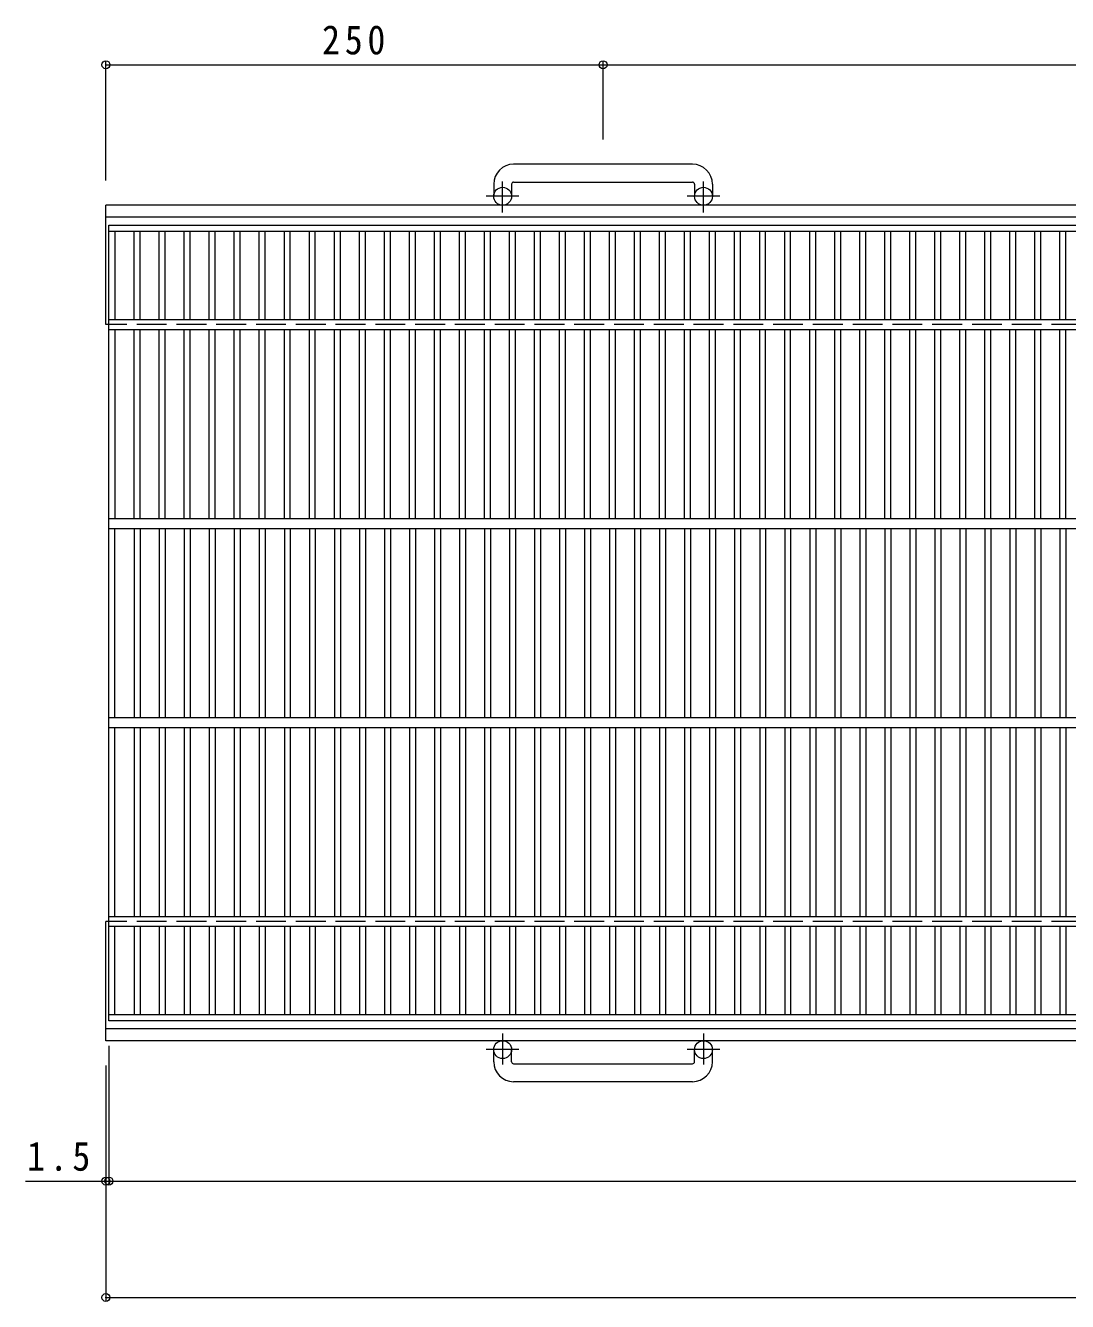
# Model space of a CAD drawing. Units: millimetres, scale not verified. Extents: x -871 to 867, y -687 to 622.
# Drawn here: x -871 to -347, y -146 to 496 of the extents above; entities that cross this region are included whole.
import ezdxf

# ---------------------------------------------------------------- set-up
doc = ezdxf.new("R2010")
doc.units = ezdxf.units.MM
doc.header["$LTSCALE"] = 5
doc.header["$PDMODE"] = 32
doc.header["$PDSIZE"] = 4
doc.linetypes.add('CHAIN1', pattern=[8, 5, -1, 1, -1])
doc.linetypes.add('DASHED3', pattern=[4, 3, -1])
for name, color, linetype, lineweight in [('A-1_ピット', 2, 'Continuous', 9), ('A-2_蓋', 3, 'Continuous', 9), ('A-4_寸法', 7, 'Continuous', 9)]:
    doc.layers.add(name, color=color, linetype=linetype, lineweight=lineweight)
doc.styles.add('ＭＳ ゴシック', font='')
doc.styles.get('ＭＳ ゴシック').set_extended_font_data('MS Gothic')

msp = doc.modelspace()

# ---------------------------------------------------------------- linework, layer by layer
at = {"layer": 'A-1_ピット'}
for p, q in [((-535.27, 425.849), (-625.27, 425.849)), ((-635.27, 415.849), (-635.27, 409.749)), ((-626.27, 415.849), (-626.27, 409.749)), ((-625.27, 416.849), (-535.27, 416.849)), ((-534.27, 415.849), (-534.27, 409.749)), ((-525.27, 415.849), (-525.27, 409.749)), ((-830.27, 345.249), (-830.27, 405.249)), ((320.27, 405.249), (-830.27, 405.249)), ((320.27, 399.249), (-830.27, 399.249)), ((-830.27, -14.751), (-830.27, 45.248)), ((320.27, -8.751), (-830.27, -8.751)), ((320.27, -14.751), (-830.27, -14.751)), ((-635.27, -25.352), (-635.27, -19.252)), ((-626.27, -25.352), (-626.27, -19.252)), ((-534.27, -25.352), (-534.27, -19.252)), ((-525.27, -25.352), (-525.27, -19.252)), ((-625.27, -26.352), (-535.27, -26.352)), ((-535.27, -35.352), (-625.27, -35.352))]:
    msp.add_line(p, q, dxfattribs=at)
at = {"layer": 'A-1_ピット', "linetype": 'CHAIN1'}
for p, q in [((-630.77, 401.642), (-630.77, 417.239)), ((-529.77, 401.642), (-529.77, 417.239)), ((-622.607, 409.749), (-639.014, 409.749)), ((-521.607, 409.749), (-538.014, 409.749)), ((-630.77, -11.144), (-630.77, -26.741)), ((-529.77, -11.144), (-529.77, -26.741)), ((-622.607, -19.252), (-639.014, -19.252)), ((-521.607, -19.252), (-538.014, -19.252))]:
    msp.add_line(p, q, dxfattribs=at)
at = {"layer": 'A-1_ピット', "linetype": 'DASHED3'}
for p, q in [((320.27, 345.249), (-830.27, 345.249)), ((320.27, 45.248), (-830.27, 45.248))]:
    msp.add_line(p, q, dxfattribs=at)
at = {"layer": 'A-1_ピット'}
for centre in [(-630.77, 409.749), (-529.77, 409.749), (-630.77, -19.252), (-529.77, -19.252)]:
    msp.add_circle(centre, 4.5, dxfattribs=at)
for centre, radius, start, end in [((-625.27, 415.849), 10, 90, 180), ((-535.27, 415.849), 10, 0, 90), ((-625.27, 415.849), 1, 90, 180), ((-535.27, 415.849), 1, 0, 90), ((-625.27, -25.352), 10, 180, 270), ((-625.27, -25.352), 1, 180, 270), ((-535.27, -25.352), 10, 270, 0), ((-535.27, -25.352), 1, 270, 0)]:
    msp.add_arc(centre, radius, start, end, dxfattribs=at)
at = {"layer": 'A-2_蓋'}
for p, q in [((-828.77, 395.249), (168.23, 395.249)), ((-828.77, -4.751), (-828.77, 395.249)), ((-828.77, 392.25), (168.23, 392.25)), ((-825.77, 392.249), (-825.77, 347.748)), ((-816.01, 347.748), (-816.01, 392.249)), ((-813.01, 347.748), (-813.01, 392.249)), ((-803.43, 347.748), (-803.43, 392.249)), ((-800.43, 347.748), (-800.43, 392.249)), ((-790.85, 347.748), (-790.85, 392.249)), ((-787.85, 347.748), (-787.85, 392.249)), ((-778.27, 347.748), (-778.27, 392.249)), ((-775.27, 347.748), (-775.27, 392.249)), ((-765.69, 347.748), (-765.69, 392.249)), ((-762.69, 347.748), (-762.69, 392.249)), ((-753.11, 347.748), (-753.11, 392.249)), ((-750.11, 347.748), (-750.11, 392.249)), ((-740.53, 347.748), (-740.53, 392.249)), ((-737.53, 347.748), (-737.53, 392.249)), ((-727.95, 347.748), (-727.95, 392.249)), ((-724.95, 347.748), (-724.95, 392.249)), ((-715.37, 347.748), (-715.37, 392.249)), ((-712.37, 347.748), (-712.37, 392.249)), ((-702.79, 347.748), (-702.79, 392.249)), ((-699.79, 347.748), (-699.79, 392.249)), ((-690.21, 347.748), (-690.21, 392.249)), ((-687.21, 347.748), (-687.21, 392.249)), ((-677.63, 347.748), (-677.63, 392.249)), ((-674.629, 347.748), (-674.629, 392.249)), ((-665.05, 347.748), (-665.05, 392.249)), ((-662.049, 347.748), (-662.049, 392.249)), ((-652.47, 347.748), (-652.47, 392.249)), ((-649.47, 347.748), (-649.47, 392.249)), ((-639.89, 347.748), (-639.89, 392.249)), ((-636.89, 347.748), (-636.89, 392.249)), ((-627.31, 347.748), (-627.31, 392.249)), ((-624.31, 347.748), (-624.31, 392.249)), ((-614.73, 347.748), (-614.73, 392.249)), ((-611.73, 347.748), (-611.73, 392.249)), ((-602.15, 347.748), (-602.15, 392.249)), ((-599.15, 347.748), (-599.15, 392.249)), ((-589.57, 347.748), (-589.57, 392.249)), ((-586.57, 347.748), (-586.57, 392.249)), ((-576.989, 347.748), (-576.989, 392.249)), ((-573.99, 347.748), (-573.99, 392.249)), ((-564.41, 347.748), (-564.41, 392.249)), ((-561.41, 347.748), (-561.41, 392.249)), ((-551.83, 347.748), (-551.83, 392.249)), ((-548.83, 347.748), (-548.83, 392.249)), ((-539.25, 347.748), (-539.25, 392.249)), ((-536.249, 347.748), (-536.249, 392.249)), ((-526.67, 347.748), (-526.67, 392.249)), ((-523.67, 347.748), (-523.67, 392.249)), ((-514.09, 347.748), (-514.09, 392.249)), ((-511.09, 347.748), (-511.09, 392.249)), ((-501.51, 347.748), (-501.51, 392.249)), ((-498.51, 347.748), (-498.51, 392.249)), ((-488.93, 347.748), (-488.93, 392.249)), ((-485.93, 347.748), (-485.93, 392.249)), ((-476.35, 347.748), (-476.35, 392.249)), ((-473.35, 347.748), (-473.35, 392.249)), ((-463.77, 347.748), (-463.77, 392.249)), ((-460.769, 347.748), (-460.769, 392.249)), ((-451.19, 347.748), (-451.19, 392.249)), ((-448.189, 347.748), (-448.189, 392.249)), ((-438.609, 347.748), (-438.609, 392.249)), ((-435.609, 347.748), (-435.609, 392.249)), ((-426.029, 347.748), (-426.029, 392.249)), ((-423.029, 347.748), (-423.029, 392.249)), ((-413.449, 347.748), (-413.449, 392.249)), ((-410.449, 347.748), (-410.449, 392.249)), ((-400.87, 347.748), (-400.87, 392.249)), ((-397.87, 347.748), (-397.87, 392.249)), ((-388.289, 347.748), (-388.289, 392.249)), ((-385.29, 347.748), (-385.29, 392.249)), ((-375.709, 347.748), (-375.709, 392.249)), ((-372.71, 347.748), (-372.71, 392.249)), ((-363.129, 347.748), (-363.129, 392.249)), ((-360.13, 347.748), (-360.13, 392.249)), ((-350.549, 347.748), (-350.549, 392.249)), ((-347.549, 347.748), (-347.549, 392.249)), ((-828.77, 347.748), (168.23, 347.748)), ((-828.77, 342.749), (168.23, 342.749)), ((-825.77, 342.749), (-825.77, 247.749)), ((-816.01, 247.749), (-816.01, 342.749)), ((-813.01, 247.749), (-813.01, 342.749)), ((-803.43, 247.749), (-803.43, 342.749)), ((-800.43, 247.749), (-800.43, 342.749)), ((-790.85, 247.749), (-790.85, 342.749)), ((-787.85, 247.749), (-787.85, 342.749)), ((-778.27, 247.749), (-778.27, 342.749)), ((-775.27, 247.749), (-775.27, 342.749)), ((-765.69, 247.749), (-765.69, 342.749)), ((-762.69, 247.749), (-762.69, 342.749)), ((-753.11, 247.749), (-753.11, 342.749)), ((-750.11, 247.749), (-750.11, 342.749)), ((-740.53, 247.749), (-740.53, 342.749)), ((-737.53, 247.749), (-737.53, 342.749)), ((-727.95, 247.749), (-727.95, 342.749)), ((-724.95, 247.749), (-724.95, 342.749)), ((-715.37, 247.749), (-715.37, 342.749)), ((-712.37, 247.749), (-712.37, 342.749)), ((-702.79, 247.749), (-702.79, 342.749)), ((-699.79, 247.749), (-699.79, 342.749)), ((-690.21, 247.749), (-690.21, 342.749)), ((-687.21, 247.749), (-687.21, 342.749)), ((-677.63, 247.749), (-677.63, 342.749)), ((-674.629, 247.749), (-674.629, 342.749)), ((-665.05, 247.749), (-665.05, 342.749)), ((-662.049, 247.749), (-662.049, 342.749)), ((-652.47, 247.749), (-652.47, 342.749)), ((-649.47, 247.749), (-649.47, 342.749)), ((-639.89, 247.749), (-639.89, 342.749)), ((-636.89, 247.749), (-636.89, 342.749)), ((-627.31, 247.749), (-627.31, 342.749)), ((-624.31, 247.749), (-624.31, 342.749)), ((-614.73, 247.749), (-614.73, 342.749)), ((-611.73, 247.749), (-611.73, 342.749)), ((-602.15, 247.749), (-602.15, 342.749)), ((-599.15, 247.749), (-599.15, 342.749)), ((-589.57, 247.749), (-589.57, 342.749)), ((-586.57, 247.749), (-586.57, 342.749)), ((-576.989, 247.749), (-576.989, 342.749)), ((-573.99, 247.749), (-573.99, 342.749)), ((-564.41, 247.749), (-564.41, 342.749)), ((-561.41, 247.749), (-561.41, 342.749)), ((-551.83, 247.749), (-551.83, 342.749)), ((-548.83, 247.749), (-548.83, 342.749)), ((-539.25, 247.749), (-539.25, 342.749)), ((-536.249, 247.749), (-536.249, 342.749)), ((-526.67, 247.749), (-526.67, 342.749)), ((-523.67, 247.749), (-523.67, 342.749)), ((-514.09, 247.749), (-514.09, 342.749)), ((-511.09, 247.749), (-511.09, 342.749)), ((-501.51, 247.749), (-501.51, 342.749)), ((-498.51, 247.749), (-498.51, 342.749)), ((-488.93, 247.749), (-488.93, 342.749)), ((-485.93, 247.749), (-485.93, 342.749)), ((-476.35, 247.749), (-476.35, 342.749)), ((-473.35, 247.749), (-473.35, 342.749)), ((-463.77, 247.749), (-463.77, 342.749)), ((-460.769, 247.749), (-460.769, 342.749)), ((-451.19, 247.749), (-451.19, 342.749)), ((-448.189, 247.749), (-448.189, 342.749)), ((-438.609, 247.749), (-438.609, 342.749)), ((-435.609, 247.749), (-435.609, 342.749)), ((-426.029, 247.749), (-426.029, 342.749)), ((-423.029, 247.749), (-423.029, 342.749)), ((-413.449, 247.749), (-413.449, 342.749)), ((-410.449, 247.749), (-410.449, 342.749)), ((-400.87, 247.749), (-400.87, 342.749)), ((-397.87, 247.749), (-397.87, 342.749)), ((-388.289, 247.749), (-388.289, 342.749)), ((-385.29, 247.749), (-385.29, 342.749)), ((-375.709, 247.749), (-375.709, 342.749)), ((-372.71, 247.749), (-372.71, 342.749)), ((-363.129, 247.749), (-363.129, 342.749)), ((-360.13, 247.749), (-360.13, 342.749)), ((-350.549, 247.749), (-350.549, 342.749)), ((-347.549, 247.749), (-347.549, 342.749)), ((-828.77, 247.749), (168.23, 247.749)), ((-828.77, 242.749), (168.23, 242.749)), ((-825.77, 147.749), (-825.77, 242.749)), ((-816.01, 242.749), (-816.01, 147.749)), ((-813.01, 242.749), (-813.01, 147.749)), ((-803.43, 242.749), (-803.43, 147.749)), ((-800.43, 242.749), (-800.43, 147.749)), ((-790.85, 242.749), (-790.85, 147.749)), ((-787.85, 242.749), (-787.85, 147.749)), ((-778.27, 242.749), (-778.27, 147.749)), ((-775.27, 242.749), (-775.27, 147.749)), ((-765.69, 242.749), (-765.69, 147.749)), ((-762.69, 242.749), (-762.69, 147.749)), ((-753.11, 242.749), (-753.11, 147.749)), ((-750.11, 242.749), (-750.11, 147.749)), ((-740.53, 242.749), (-740.53, 147.749)), ((-737.53, 242.749), (-737.53, 147.749)), ((-727.95, 242.749), (-727.95, 147.749)), ((-724.95, 242.749), (-724.95, 147.749)), ((-715.37, 242.749), (-715.37, 147.749)), ((-712.37, 242.749), (-712.37, 147.749)), ((-702.79, 242.749), (-702.79, 147.749)), ((-699.79, 242.749), (-699.79, 147.749)), ((-690.21, 242.749), (-690.21, 147.749)), ((-687.21, 242.749), (-687.21, 147.749)), ((-677.63, 242.749), (-677.63, 147.749)), ((-674.629, 242.749), (-674.629, 147.749)), ((-665.05, 242.749), (-665.05, 147.749)), ((-662.049, 242.749), (-662.049, 147.749)), ((-652.47, 242.749), (-652.47, 147.749)), ((-649.47, 242.749), (-649.47, 147.749)), ((-639.89, 242.749), (-639.89, 147.749)), ((-636.89, 242.749), (-636.89, 147.749)), ((-627.31, 242.749), (-627.31, 147.749)), ((-624.31, 242.749), (-624.31, 147.749)), ((-614.73, 242.749), (-614.73, 147.749)), ((-611.73, 242.749), (-611.73, 147.749)), ((-602.15, 242.749), (-602.15, 147.749)), ((-599.15, 242.749), (-599.15, 147.749)), ((-589.57, 242.749), (-589.57, 147.749)), ((-586.57, 242.749), (-586.57, 147.749)), ((-576.989, 242.749), (-576.989, 147.749)), ((-573.99, 242.749), (-573.99, 147.749)), ((-564.41, 242.749), (-564.41, 147.749)), ((-561.41, 242.749), (-561.41, 147.749)), ((-551.83, 242.749), (-551.83, 147.749)), ((-548.83, 242.749), (-548.83, 147.749)), ((-539.25, 242.749), (-539.25, 147.749)), ((-536.249, 242.749), (-536.249, 147.749)), ((-526.67, 242.749), (-526.67, 147.749)), ((-523.67, 242.749), (-523.67, 147.749)), ((-514.09, 242.749), (-514.09, 147.749)), ((-511.09, 242.749), (-511.09, 147.749)), ((-501.51, 242.749), (-501.51, 147.749)), ((-498.51, 242.749), (-498.51, 147.749)), ((-488.93, 242.749), (-488.93, 147.749)), ((-485.93, 242.749), (-485.93, 147.749)), ((-476.35, 242.749), (-476.35, 147.749)), ((-473.35, 242.749), (-473.35, 147.749)), ((-463.77, 242.749), (-463.77, 147.749)), ((-460.769, 242.749), (-460.769, 147.749)), ((-451.19, 242.749), (-451.19, 147.749)), ((-448.189, 242.749), (-448.189, 147.749)), ((-438.609, 242.749), (-438.609, 147.749)), ((-435.609, 242.749), (-435.609, 147.749)), ((-426.029, 242.749), (-426.029, 147.749)), ((-423.029, 242.749), (-423.029, 147.749)), ((-413.449, 242.749), (-413.449, 147.749)), ((-410.449, 242.749), (-410.449, 147.749)), ((-400.87, 242.749), (-400.87, 147.749)), ((-397.87, 242.749), (-397.87, 147.749)), ((-388.289, 242.749), (-388.289, 147.749)), ((-385.29, 242.749), (-385.29, 147.749)), ((-375.709, 242.749), (-375.709, 147.749)), ((-372.71, 242.749), (-372.71, 147.749)), ((-363.129, 242.749), (-363.129, 147.749)), ((-360.13, 242.749), (-360.13, 147.749)), ((-350.549, 242.749), (-350.549, 147.749)), ((-347.549, 242.749), (-347.549, 147.749)), ((-828.77, 147.749), (168.23, 147.749)), ((-828.77, 142.749), (168.23, 142.749)), ((-825.77, 47.749), (-825.77, 142.749)), ((-816.01, 142.749), (-816.01, 47.749)), ((-813.01, 142.749), (-813.01, 47.749)), ((-803.43, 142.749), (-803.43, 47.749)), ((-800.43, 142.749), (-800.43, 47.749)), ((-790.85, 142.749), (-790.85, 47.749)), ((-787.85, 142.749), (-787.85, 47.749)), ((-778.27, 142.749), (-778.27, 47.749)), ((-775.27, 142.749), (-775.27, 47.749)), ((-765.69, 142.749), (-765.69, 47.749)), ((-762.69, 142.749), (-762.69, 47.749)), ((-753.11, 142.749), (-753.11, 47.749)), ((-750.11, 142.749), (-750.11, 47.749)), ((-740.53, 142.749), (-740.53, 47.749)), ((-737.53, 142.749), (-737.53, 47.749)), ((-727.95, 142.749), (-727.95, 47.749)), ((-724.95, 142.749), (-724.95, 47.749)), ((-715.37, 142.749), (-715.37, 47.749)), ((-712.37, 142.749), (-712.37, 47.749)), ((-702.79, 142.749), (-702.79, 47.749)), ((-699.79, 142.749), (-699.79, 47.749)), ((-690.21, 142.749), (-690.21, 47.749)), ((-687.21, 142.749), (-687.21, 47.749)), ((-677.63, 142.749), (-677.63, 47.749)), ((-674.629, 142.749), (-674.629, 47.749)), ((-665.05, 142.749), (-665.05, 47.749)), ((-662.049, 142.749), (-662.049, 47.749)), ((-652.47, 142.749), (-652.47, 47.749)), ((-649.47, 142.749), (-649.47, 47.749)), ((-639.89, 142.749), (-639.89, 47.749)), ((-636.89, 142.749), (-636.89, 47.749)), ((-627.31, 142.749), (-627.31, 47.749)), ((-624.31, 142.749), (-624.31, 47.749)), ((-614.73, 142.749), (-614.73, 47.749)), ((-611.73, 142.749), (-611.73, 47.749)), ((-602.15, 142.749), (-602.15, 47.749)), ((-599.15, 142.749), (-599.15, 47.749)), ((-589.57, 142.749), (-589.57, 47.749)), ((-586.57, 142.749), (-586.57, 47.749)), ((-576.989, 142.749), (-576.989, 47.749)), ((-573.99, 142.749), (-573.99, 47.749)), ((-564.41, 142.749), (-564.41, 47.749)), ((-561.41, 142.749), (-561.41, 47.749)), ((-551.83, 142.749), (-551.83, 47.749)), ((-548.83, 142.749), (-548.83, 47.749)), ((-539.25, 142.749), (-539.25, 47.749)), ((-536.249, 142.749), (-536.249, 47.749)), ((-526.67, 142.749), (-526.67, 47.749)), ((-523.67, 142.749), (-523.67, 47.749)), ((-514.09, 142.749), (-514.09, 47.749)), ((-511.09, 142.749), (-511.09, 47.749)), ((-501.51, 142.749), (-501.51, 47.749)), ((-498.51, 142.749), (-498.51, 47.749)), ((-488.93, 142.749), (-488.93, 47.749)), ((-485.93, 142.749), (-485.93, 47.749)), ((-476.35, 142.749), (-476.35, 47.749)), ((-473.35, 142.749), (-473.35, 47.749)), ((-463.77, 142.749), (-463.77, 47.749)), ((-460.769, 142.749), (-460.769, 47.749)), ((-451.19, 142.749), (-451.19, 47.749)), ((-448.189, 142.749), (-448.189, 47.749)), ((-438.609, 142.749), (-438.609, 47.749)), ((-435.609, 142.749), (-435.609, 47.749)), ((-426.029, 142.749), (-426.029, 47.749)), ((-423.029, 142.749), (-423.029, 47.749)), ((-413.449, 142.749), (-413.449, 47.749)), ((-410.449, 142.749), (-410.449, 47.749)), ((-400.87, 142.749), (-400.87, 47.749)), ((-397.87, 142.749), (-397.87, 47.749)), ((-388.289, 142.749), (-388.289, 47.749)), ((-385.29, 142.749), (-385.29, 47.749)), ((-375.709, 142.749), (-375.709, 47.749)), ((-372.71, 142.749), (-372.71, 47.749)), ((-363.129, 142.749), (-363.129, 47.749)), ((-360.13, 142.749), (-360.13, 47.749)), ((-350.549, 142.749), (-350.549, 47.749)), ((-347.549, 142.749), (-347.549, 47.749)), ((-828.77, 47.749), (168.23, 47.749)), ((-828.77, 42.749), (168.23, 42.749)), ((-825.77, -1.751), (-825.77, 42.749)), ((-816.01, 42.749), (-816.01, -1.751)), ((-813.01, 42.749), (-813.01, -1.751)), ((-803.43, 42.749), (-803.43, -1.751)), ((-800.43, 42.749), (-800.43, -1.751)), ((-790.85, 42.749), (-790.85, -1.751)), ((-787.85, 42.749), (-787.85, -1.751)), ((-778.27, 42.749), (-778.27, -1.751)), ((-775.27, 42.749), (-775.27, -1.751)), ((-765.69, 42.749), (-765.69, -1.751)), ((-762.69, 42.749), (-762.69, -1.751)), ((-753.11, 42.749), (-753.11, -1.751)), ((-750.11, 42.749), (-750.11, -1.751)), ((-740.53, 42.749), (-740.53, -1.751)), ((-737.53, 42.749), (-737.53, -1.751)), ((-727.95, 42.749), (-727.95, -1.751)), ((-724.95, 42.749), (-724.95, -1.751)), ((-715.37, 42.749), (-715.37, -1.751)), ((-712.37, 42.749), (-712.37, -1.751)), ((-702.79, 42.749), (-702.79, -1.751)), ((-699.79, 42.749), (-699.79, -1.751)), ((-690.21, 42.749), (-690.21, -1.751)), ((-687.21, 42.749), (-687.21, -1.751)), ((-677.63, 42.749), (-677.63, -1.751)), ((-674.629, 42.749), (-674.629, -1.751)), ((-665.05, 42.749), (-665.05, -1.751)), ((-662.049, 42.749), (-662.049, -1.751)), ((-652.47, 42.749), (-652.47, -1.751)), ((-649.47, 42.749), (-649.47, -1.751)), ((-639.89, 42.749), (-639.89, -1.751)), ((-636.89, 42.749), (-636.89, -1.751)), ((-627.31, 42.749), (-627.31, -1.751)), ((-624.31, 42.749), (-624.31, -1.751)), ((-614.73, 42.749), (-614.73, -1.751)), ((-611.73, 42.749), (-611.73, -1.751)), ((-602.15, 42.749), (-602.15, -1.751)), ((-599.15, 42.749), (-599.15, -1.751)), ((-589.57, 42.749), (-589.57, -1.751)), ((-586.57, 42.749), (-586.57, -1.751)), ((-576.989, 42.749), (-576.989, -1.751)), ((-573.99, 42.749), (-573.99, -1.751)), ((-564.41, 42.749), (-564.41, -1.751)), ((-561.41, 42.749), (-561.41, -1.751)), ((-551.83, 42.749), (-551.83, -1.751)), ((-548.83, 42.749), (-548.83, -1.751)), ((-539.25, 42.749), (-539.25, -1.751)), ((-536.249, 42.749), (-536.249, -1.751)), ((-526.67, 42.749), (-526.67, -1.751)), ((-523.67, 42.749), (-523.67, -1.751)), ((-514.09, 42.749), (-514.09, -1.751)), ((-511.09, 42.749), (-511.09, -1.751)), ((-501.51, 42.749), (-501.51, -1.751)), ((-498.51, 42.749), (-498.51, -1.751)), ((-488.93, 42.749), (-488.93, -1.751)), ((-485.93, 42.749), (-485.93, -1.751)), ((-476.35, 42.749), (-476.35, -1.751)), ((-473.35, 42.749), (-473.35, -1.751)), ((-463.77, 42.749), (-463.77, -1.751)), ((-460.769, 42.749), (-460.769, -1.751)), ((-451.19, 42.749), (-451.19, -1.751)), ((-448.189, 42.749), (-448.189, -1.751)), ((-438.609, 42.749), (-438.609, -1.751)), ((-435.609, 42.749), (-435.609, -1.751)), ((-426.029, 42.749), (-426.029, -1.751)), ((-423.029, 42.749), (-423.029, -1.751)), ((-413.449, 42.749), (-413.449, -1.751)), ((-410.449, 42.749), (-410.449, -1.751)), ((-400.87, 42.749), (-400.87, -1.751)), ((-397.87, 42.749), (-397.87, -1.751)), ((-388.289, 42.749), (-388.289, -1.751)), ((-385.29, 42.749), (-385.29, -1.751)), ((-375.709, 42.749), (-375.709, -1.751)), ((-372.71, 42.749), (-372.71, -1.751)), ((-363.129, 42.749), (-363.129, -1.751)), ((-360.13, 42.749), (-360.13, -1.751)), ((-350.549, 42.749), (-350.549, -1.751)), ((-347.549, 42.749), (-347.549, -1.751)), ((168.23, -1.751), (-828.77, -1.751)), ((168.23, -4.751), (-828.77, -4.751))]:
    msp.add_line(p, q, dxfattribs=at)
at = {"layer": 'A-4_寸法'}
for p, q in [((-830.27, 417.749), (-830.27, 477.349)), ((-830.27, 475.849), (318.23, 475.849)), ((-580.27, 438.349), (-580.27, 477.349)), ((-828.77, -17.251), (-828.77, -86.851)), ((-830.27, -27.251), (-830.27, -145.351)), ((-870.682, -85.351), (320.27, -85.351)), ((-830.27, -143.851), (320.27, -143.851))]:
    msp.add_line(p, q, dxfattribs=at)
for p in [(-830.27, 475.849), (-580.27, 475.849), (-830.27, -85.351), (-828.77, -85.351), (-830.27, -143.851)]:
    msp.add_point(p, dxfattribs=at)

# ---------------------------------------------------------------- texts
at = {"layer": 'A-4_寸法', "color": 2, "char_height": 14.66, "attachment_point": 7, "style": 'ＭＳ ゴシック'}
for s, insert in [('\\T1.27;\\W0.9;250', (-721.52, 480.849)), ('\\T1.27;\\W0.9;1.5', (-869.908, -80.351))]:
    msp.add_mtext(s, dxfattribs=dict(at, insert=insert))

doc.saveas('drawing.dxf')
